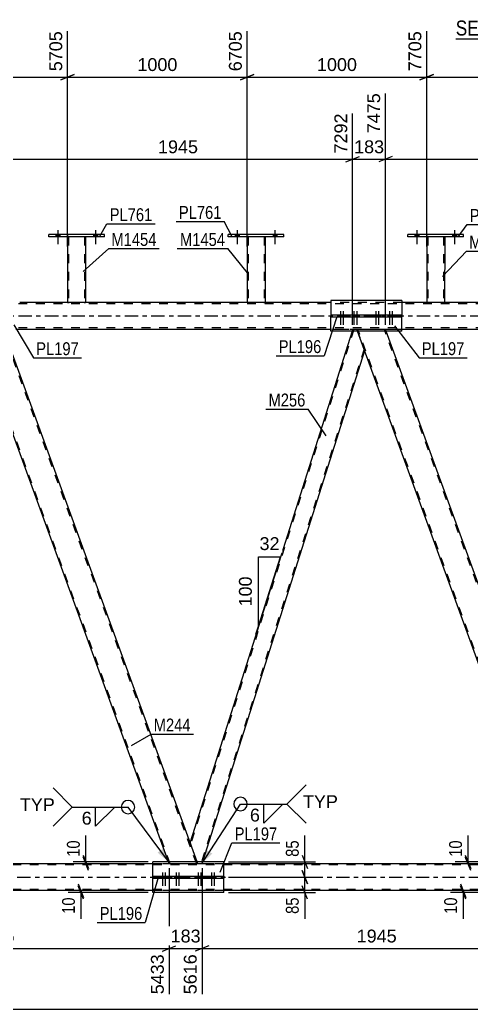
# Model space of a CAD drawing. Header units: millimetres. Extents: x -73 to 768, y -405 to 189.
# Drawn here: x 213.8 to 314.4, y -154.4 to 66 of the extents above; entities that cross this region are included whole.
import ezdxf

# ---------------------------------------------------------------- set-up
doc = ezdxf.new("R2010")
doc.units = ezdxf.units.MM
doc.linetypes.add('DXK_LINE_DOT2', pattern=[3.9198, 1.9599, -1.9599])
doc.linetypes.add('DXK_LINE_DOT3', pattern=[5.9187, 2.979, -0.9799, 0.9799, -0.9799])
doc.styles.add('Arial', font='ARIAL.TTF', dxfattribs={"height": 0.2})
doc.styles.add('Arial Narrow', font='ARIALN.TTF', dxfattribs={"height": 0.2})

# ---------------------------------------------------------------- blocks, each defined once
blk = doc.blocks.new('Unknown-122572935-12 - 2108')
at = {"color": 6, "linetype": 'Continuous'}
blk.add_line((310.93, 61.7), (338.58, 61.7), dxfattribs=at)
at = {"color": 0, "linetype": 'Continuous'}
blk.add_wipeout([(329.04, 62.45), (329.04, 65.95), (310.93, 65.95), (310.93, 62.45)], dxfattribs=at)
at = {"color": 7, "linetype": 'Continuous', "style": 'Arial Narrow'}
blk.add_text('SECTION ', height=3.34, dxfattribs=at).set_placement((310.93, 62.45))
at = {"color": 0, "linetype": 'Continuous'}
blk.add_wipeout([(332.65, 62.45), (332.65, 65.95), (330.09, 65.95), (330.09, 62.45)], dxfattribs=at)
blk.add_wipeout([(334.97, 62.45), (334.97, 65.95), (333.7, 65.95), (333.7, 62.45)], dxfattribs=at)
at = {"color": 7, "linetype": 'Continuous', "style": 'Arial Narrow'}
for s, p in [('A', (330.09, 62.45)), ('-', (333.7, 62.45))]:
    blk.add_text(s, height=3.34, dxfattribs=at).set_placement(p)
at = {"color": 0, "linetype": 'Continuous'}
blk.add_wipeout([(338.58, 62.45), (338.58, 65.95), (336.02, 65.95), (336.02, 62.45)], dxfattribs=at)
at = {"color": 7, "linetype": 'Continuous', "style": 'Arial Narrow'}
blk.add_text('A', height=3.34, dxfattribs=at).set_placement((336.02, 62.45))
blk = doc.blocks.new('Part-122572935-3874 - 3735')
at = {"color": 2, "linetype": 'Continuous'}
for p, q in [((283.07, 0.24), (283.07, -0.24)), ((283.07, 0.24), (298.93, 0.24)), ((289.48, -0.24), (289.48, 0.24)), ((292.52, -0.24), (292.52, 0.24)), ((298.93, 0.24), (298.93, -0.24)), ((283.07, -0.24), (298.93, -0.24))]:
    blk.add_line(p, q, dxfattribs=at)
blk = doc.blocks.new('Bolt-122572935-3864 - 3735')
at = {"linetype": 'Continuous'}
for points in [[(285.6, 0.24), (284.88, 0.24), (284.88, -0.24), (285.6, -0.24)], [(286.2, 0.24), (285.48, 0.24), (285.48, -0.24), (286.2, -0.24)], [(288.61, 0.24), (287.89, 0.24), (287.89, -0.24), (288.61, -0.24)], [(289.22, 0.24), (288.5, 0.24), (288.5, -0.24), (289.22, -0.24)]]:
    blk.add_hatch(color=1, dxfattribs=at).paths.add_polyline_path(points)
at = {"color": 1, "linetype": 'Continuous'}
for p, q in [((284.88, 0.24), (284.88, -0.24)), ((285.24, 1.04), (285.24, -1.96)), ((285.48, 0.24), (285.48, -0.24)), ((285.6, 0.24), (285.6, -0.24)), ((285.84, 1.04), (285.84, -1.96)), ((286.2, 0.24), (286.2, -0.24)), ((287.89, 0.24), (287.89, -0.24)), ((288.25, 1.04), (288.25, -1.96)), ((288.5, 0.24), (288.5, -0.24)), ((288.61, 0.24), (288.61, -0.24)), ((288.86, 1.04), (288.86, -1.96)), ((289.22, 0.24), (289.22, -0.24))]:
    blk.add_line(p, q, dxfattribs=at)
blk = doc.blocks.new('Bolt-122572935-4387 - 3735')
at = {"linetype": 'Continuous'}
for points in [[(301.82, 17.64), (302.7, 17.64), (302.7, 18.12), (301.82, 18.12)], [(310.22, 17.64), (311.1, 17.64), (311.1, 18.12), (310.22, 18.12)]]:
    blk.add_hatch(color=1, dxfattribs=at).paths.add_polyline_path(points)
at = {"color": 1, "linetype": 'Continuous'}
for p, q in [((301.82, 18.12), (301.82, 17.64)), ((302.26, 19.12), (302.26, 16)), ((302.7, 18.12), (302.7, 17.64)), ((310.22, 18.12), (310.22, 17.64)), ((310.66, 19.12), (310.66, 16)), ((311.1, 18.12), (311.1, 17.64))]:
    blk.add_line(p, q, dxfattribs=at)
blk = doc.blocks.new('Part-122572935-3869 - 3735')
at = {"color": 2, "linetype": 'Continuous'}
for p, q in [((283.07, 3.4), (283.07, 0.24)), ((298.93, 3.4), (283.07, 3.4)), ((298.93, 3.4), (298.93, 0.24)), ((283.07, -3.4), (283.07, -0.24)), ((298.93, -3.4), (298.93, -0.24)), ((298.93, -3.4), (283.07, -3.4))]:
    blk.add_line(p, q, dxfattribs=at)
at = {"color": 7, "linetype": 'DXK_LINE_DOT2'}
for p, q in [((283.07, 0.24), (283.07, -0.24)), ((298.93, 0.24), (298.93, -0.24))]:
    blk.add_line(p, q, dxfattribs=at)
blk = doc.blocks.new('Bolt-122572935-4419 - 3735')
at = {"linetype": 'Continuous'}
for points in [[(253.87, -124.76), (253.15, -124.76), (253.15, -125.24), (253.87, -125.24)], [(254.47, -124.76), (253.75, -124.76), (253.75, -125.24), (254.47, -125.24)], [(256.88, -124.76), (256.16, -124.76), (256.16, -125.24), (256.88, -125.24)], [(257.48, -124.76), (256.76, -124.76), (256.76, -125.24), (257.48, -125.24)]]:
    blk.add_hatch(color=1, dxfattribs=at).paths.add_polyline_path(points)
at = {"color": 1, "linetype": 'Continuous'}
for p, q in [((253.15, -124.76), (253.15, -125.24)), ((253.51, -123.96), (253.51, -126.96)), ((253.75, -124.76), (253.75, -125.24)), ((253.87, -124.76), (253.87, -125.24)), ((254.11, -123.96), (254.11, -126.96)), ((254.47, -124.76), (254.47, -125.24)), ((256.16, -124.76), (256.16, -125.24)), ((256.52, -123.96), (256.52, -126.96)), ((256.76, -124.76), (256.76, -125.24)), ((256.88, -124.76), (256.88, -125.24)), ((257.12, -123.96), (257.12, -126.96)), ((257.48, -124.76), (257.48, -125.24))]:
    blk.add_line(p, q, dxfattribs=at)
blk = doc.blocks.new('Part-122572935-3862 - 3735')
at = {"color": 2, "linetype": 'Continuous'}
for p, q in [((287.82, -3.4), (251.73, -117.23)), ((290.63, -7.77), (254.54, -121.6))]:
    blk.add_line(p, q, dxfattribs=at)
at = {"color": 7, "linetype": 'DXK_LINE_DOT2'}
for p, q in [((288.2, -3), (251.86, -117.6)), ((287.95, -3), (287.82, -3.4)), ((288.9, -3), (287.95, -3)), ((288.9, -3), (290.63, -7.77)), ((290.5, -7.4), (254.16, -122)), ((253.46, -122), (251.73, -117.23)), ((254.41, -122), (253.46, -122)), ((254.41, -122), (254.54, -121.6))]:
    blk.add_line(p, q, dxfattribs=at)
blk = doc.blocks.new('Part-122572935-4222 - 3735')
at = {"color": 7, "linetype": 'DXK_LINE_DOT2'}
for p, q in [((224.45, 17.65), (224.45, 17.65)), ((224.45, 17.65), (224.45, 17.64)), ((224.45, 17.64), (224.45, 17.65)), ((224.49, 17.65), (224.45, 17.65)), ((224.45, 17.65), (224.49, 17.65)), ((224.59, 17.65), (224.49, 17.65)), ((224.49, 17.65), (224.59, 17.65)), ((224.75, 17.65), (224.59, 17.65)), ((224.59, 17.65), (224.75, 17.65)), ((224.69, 17.65), (224.69, 17.65)), ((224.69, 17.65), (224.69, 3)), ((224.71, 17.65), (224.69, 17.65)), ((224.69, 17.65), (224.71, 17.65)), ((224.76, 17.65), (224.71, 17.65)), ((224.71, 17.65), (224.76, 17.65)), ((228.16, 17.64), (224.75, 17.65)), ((228.16, 17.64), (224.75, 17.65)), ((228.06, 17.64), (224.76, 17.65)), ((224.76, 17.65), (224.84, 17.65)), ((228.14, 17.64), (224.84, 17.65)), ((228.14, 17.64), (228.06, 17.64)), ((228.19, 17.64), (228.14, 17.64)), ((228.14, 17.64), (228.19, 17.64)), ((228.16, 17.64), (228.31, 17.64)), ((228.31, 17.64), (228.16, 17.64)), ((228.21, 17.64), (228.19, 17.64)), ((228.19, 17.64), (228.21, 17.64)), ((228.21, 17.64), (228.21, 17.64)), ((228.21, 17.64), (228.21, 3)), ((228.31, 17.64), (228.42, 17.64)), ((228.42, 17.64), (228.31, 17.64)), ((228.42, 17.64), (228.45, 17.64)), ((228.45, 17.64), (228.42, 17.64)), ((228.45, 17.64), (228.45, 17.64)), ((228.45, 17.64), (228.45, 17.64)), ((228.45, 17.64), (228.45, 17.64)), ((224.45, 3), (224.49, 3)), ((224.49, 3), (224.59, 3)), ((224.59, 3), (224.74, 3)), ((224.69, 3), (224.71, 3)), ((224.69, 3), (224.71, 3)), ((228.06, 3), (224.71, 3)), ((224.71, 3), (224.74, 3)), ((228.15, 3), (224.74, 3)), ((224.74, 3), (224.76, 3)), ((224.76, 3), (224.84, 3)), ((228.14, 3), (224.84, 3)), ((228.14, 3), (228.06, 3)), ((228.19, 3), (228.14, 3)), ((228.14, 3), (228.19, 3)), ((228.15, 3), (228.31, 3)), ((228.21, 3), (228.19, 3)), ((228.19, 3), (228.21, 3)), ((228.31, 3), (228.41, 3)), ((228.41, 3), (228.45, 3))]:
    blk.add_line(p, q, dxfattribs=at)
at = {"color": 2, "linetype": 'Continuous'}
for p, q in [((224.45, 17.64), (224.45, 3)), ((228.45, 17.64), (228.45, 3)), ((224.49, 3), (224.45, 3)), ((224.59, 3), (224.49, 3)), ((224.74, 3), (224.59, 3)), ((228.15, 3), (224.74, 3)), ((228.31, 3), (228.15, 3)), ((228.41, 3), (228.31, 3)), ((228.45, 3), (228.41, 3))]:
    blk.add_line(p, q, dxfattribs=at)
blk = doc.blocks.new('Bolt-122572935-3863 - 3735')
at = {"linetype": 'Continuous'}
for points in [[(293.51, 0.24), (292.79, 0.24), (292.79, -0.24), (293.51, -0.24)], [(294.11, 0.24), (293.39, 0.24), (293.39, -0.24), (294.11, -0.24)], [(296.52, 0.24), (295.8, 0.24), (295.8, -0.24), (296.52, -0.24)], [(297.12, 0.24), (296.4, 0.24), (296.4, -0.24), (297.12, -0.24)]]:
    blk.add_hatch(color=1, dxfattribs=at).paths.add_polyline_path(points)
at = {"color": 1, "linetype": 'Continuous'}
for p, q in [((292.79, 0.24), (292.79, -0.24)), ((293.15, 1.04), (293.15, -1.96)), ((293.39, 0.24), (293.39, -0.24)), ((293.51, 0.24), (293.51, -0.24)), ((293.75, 1.04), (293.75, -1.96)), ((294.11, 0.24), (294.11, -0.24)), ((295.8, 0.24), (295.8, -0.24)), ((296.16, 1.04), (296.16, -1.96)), ((296.4, 0.24), (296.4, -0.24)), ((296.52, 0.24), (296.52, -0.24)), ((296.76, 1.04), (296.76, -1.96)), ((297.12, 0.24), (297.12, -0.24))]:
    blk.add_line(p, q, dxfattribs=at)
blk = doc.blocks.new('Bolt-122572935-3981 - 3735')
at = {"linetype": 'Continuous'}
for points in [[(245.96, -124.76), (245.24, -124.76), (245.24, -125.24), (245.96, -125.24)], [(246.56, -124.76), (245.84, -124.76), (245.84, -125.24), (246.56, -125.24)], [(248.98, -124.76), (248.26, -124.76), (248.26, -125.24), (248.98, -125.24)], [(249.58, -124.76), (248.86, -124.76), (248.86, -125.24), (249.58, -125.24)]]:
    blk.add_hatch(color=1, dxfattribs=at).paths.add_polyline_path(points)
at = {"color": 1, "linetype": 'Continuous'}
for p, q in [((245.24, -124.76), (245.24, -125.24)), ((245.6, -123.96), (245.6, -126.96)), ((245.84, -124.76), (245.84, -125.24)), ((245.96, -124.76), (245.96, -125.24)), ((246.2, -123.96), (246.2, -126.96)), ((246.56, -124.76), (246.56, -125.24)), ((248.26, -124.76), (248.26, -125.24)), ((248.62, -123.96), (248.62, -126.96)), ((248.86, -124.76), (248.86, -125.24)), ((248.98, -124.76), (248.98, -125.24)), ((249.22, -123.96), (249.22, -126.96)), ((249.58, -124.76), (249.58, -125.24))]:
    blk.add_line(p, q, dxfattribs=at)
blk = doc.blocks.new('Bolt-122572935-4048 - 3735')
at = {"linetype": 'Continuous'}
for points in [[(221.81, 17.64), (222.69, 17.64), (222.69, 18.12), (221.81, 18.12)], [(230.21, 17.64), (231.09, 17.64), (231.09, 18.12), (230.21, 18.12)]]:
    blk.add_hatch(color=1, dxfattribs=at).paths.add_polyline_path(points)
at = {"color": 1, "linetype": 'Continuous'}
for p, q in [((221.81, 18.12), (221.81, 17.64)), ((222.25, 19.12), (222.25, 16)), ((222.69, 18.12), (222.69, 17.64)), ((230.21, 18.12), (230.21, 17.64)), ((230.65, 19.12), (230.65, 16)), ((231.09, 18.12), (231.09, 17.64))]:
    blk.add_line(p, q, dxfattribs=at)
blk = doc.blocks.new('Part-122572935-4075 - 3735')
at = {"color": 2, "linetype": 'Continuous'}
for p, q in [((300.26, 17.64), (300.26, 18.12)), ((312.66, 18.12), (300.26, 18.12)), ((312.66, 17.64), (300.26, 17.64)), ((312.66, 17.64), (312.66, 18.12))]:
    blk.add_line(p, q, dxfattribs=at)
blk = doc.blocks.new('Part-122572935-4111 - 3735')
at = {"color": 2, "linetype": 'Continuous'}
for p, q in [((304.46, 17.64), (304.45, 3)), ((308.46, 17.64), (308.45, 3)), ((304.49, 3), (304.45, 3)), ((304.59, 3), (304.49, 3)), ((304.75, 3), (304.59, 3)), ((308.16, 3), (304.75, 3)), ((308.31, 3), (308.16, 3)), ((308.42, 3), (308.31, 3)), ((308.45, 3), (308.42, 3))]:
    blk.add_line(p, q, dxfattribs=at)
at = {"color": 7, "linetype": 'DXK_LINE_DOT2'}
for p, q in [((304.46, 17.65), (304.46, 17.65)), ((304.46, 17.65), (304.46, 17.64)), ((304.46, 17.64), (304.46, 17.65)), ((304.49, 17.65), (304.46, 17.65)), ((304.46, 17.65), (304.49, 17.65)), ((304.6, 17.65), (304.49, 17.65)), ((304.49, 17.65), (304.6, 17.65)), ((304.75, 17.65), (304.6, 17.65)), ((304.6, 17.65), (304.75, 17.65)), ((304.7, 17.65), (304.69, 3)), ((304.7, 17.65), (304.7, 17.65)), ((304.72, 17.65), (304.7, 17.65)), ((304.7, 17.65), (304.72, 17.65)), ((304.77, 17.65), (304.72, 17.65)), ((304.72, 17.65), (304.77, 17.65)), ((308.16, 17.64), (304.75, 17.65)), ((308.16, 17.64), (304.75, 17.65)), ((308.07, 17.64), (304.77, 17.65)), ((304.77, 17.65), (304.85, 17.65)), ((308.15, 17.64), (304.85, 17.65)), ((308.15, 17.64), (308.07, 17.64)), ((308.2, 17.64), (308.15, 17.64)), ((308.15, 17.64), (308.2, 17.64)), ((308.16, 17.64), (308.32, 17.64)), ((308.32, 17.64), (308.16, 17.64)), ((308.22, 17.64), (308.2, 17.64)), ((308.2, 17.64), (308.22, 17.64)), ((308.22, 17.64), (308.21, 3)), ((308.22, 17.64), (308.22, 17.64)), ((308.32, 17.64), (308.42, 17.64)), ((308.42, 17.64), (308.32, 17.64)), ((308.42, 17.64), (308.46, 17.64)), ((308.46, 17.64), (308.42, 17.64)), ((308.46, 17.64), (308.46, 17.64)), ((308.46, 17.64), (308.46, 17.64)), ((308.46, 17.64), (308.46, 17.64)), ((304.45, 3), (304.49, 3)), ((304.49, 3), (304.59, 3)), ((304.59, 3), (304.75, 3)), ((304.69, 3), (304.71, 3)), ((304.69, 3), (304.71, 3)), ((308.07, 3), (304.71, 3)), ((304.71, 3), (304.75, 3)), ((308.16, 3), (304.75, 3)), ((304.75, 3), (304.76, 3)), ((304.76, 3), (304.84, 3)), ((308.14, 3), (304.84, 3)), ((308.14, 3), (308.07, 3)), ((308.2, 3), (308.14, 3)), ((308.14, 3), (308.2, 3)), ((308.16, 3), (308.31, 3)), ((308.21, 3), (308.2, 3)), ((308.2, 3), (308.21, 3)), ((308.31, 3), (308.42, 3)), ((308.42, 3), (308.45, 3))]:
    blk.add_line(p, q, dxfattribs=at)
blk = doc.blocks.new('Part-122572935-4116 - 3735')
at = {"color": 2, "linetype": 'Continuous'}
for p, q in [((260.26, 17.64), (260.26, 18.12)), ((272.66, 18.12), (260.26, 18.12)), ((272.66, 17.64), (260.26, 17.64)), ((272.66, 17.64), (272.66, 18.12))]:
    blk.add_line(p, q, dxfattribs=at)
blk = doc.blocks.new('Part-122572935-4121 - 3735')
at = {"color": 2, "linetype": 'Continuous'}
for p, q in [((264.46, 17.64), (264.45, 3)), ((268.46, 17.64), (268.45, 3)), ((264.49, 3), (264.45, 3)), ((264.59, 3), (264.49, 3)), ((264.75, 3), (264.59, 3)), ((268.16, 3), (264.75, 3)), ((268.31, 3), (268.16, 3)), ((268.42, 3), (268.31, 3)), ((268.45, 3), (268.42, 3))]:
    blk.add_line(p, q, dxfattribs=at)
at = {"color": 7, "linetype": 'DXK_LINE_DOT2'}
for p, q in [((264.46, 17.65), (264.46, 17.65)), ((264.46, 17.65), (264.46, 17.64)), ((264.46, 17.64), (264.46, 17.65)), ((264.5, 17.65), (264.46, 17.65)), ((264.46, 17.65), (264.5, 17.65)), ((264.6, 17.65), (264.5, 17.65)), ((264.5, 17.65), (264.6, 17.65)), ((264.75, 17.65), (264.6, 17.65)), ((264.6, 17.65), (264.75, 17.65)), ((264.7, 17.65), (264.69, 3)), ((264.7, 17.65), (264.7, 17.65)), ((264.72, 17.65), (264.7, 17.65)), ((264.7, 17.65), (264.72, 17.65)), ((264.77, 17.65), (264.72, 17.65)), ((264.72, 17.65), (264.77, 17.65)), ((268.16, 17.64), (264.75, 17.65)), ((268.16, 17.64), (264.75, 17.65)), ((268.07, 17.64), (264.77, 17.65)), ((264.77, 17.65), (264.85, 17.65)), ((268.15, 17.64), (264.85, 17.65)), ((268.15, 17.64), (268.07, 17.64)), ((268.2, 17.64), (268.15, 17.64)), ((268.15, 17.64), (268.2, 17.64)), ((268.16, 17.64), (268.32, 17.64)), ((268.32, 17.64), (268.16, 17.64)), ((268.22, 17.64), (268.2, 17.64)), ((268.2, 17.64), (268.22, 17.64)), ((268.22, 17.64), (268.21, 3)), ((268.22, 17.64), (268.22, 17.64)), ((268.32, 17.64), (268.42, 17.64)), ((268.42, 17.64), (268.32, 17.64)), ((268.42, 17.64), (268.46, 17.64)), ((268.46, 17.64), (268.42, 17.64)), ((268.46, 17.64), (268.46, 17.64)), ((268.46, 17.64), (268.46, 17.64)), ((268.46, 17.64), (268.46, 17.64)), ((264.45, 3), (264.49, 3)), ((264.49, 3), (264.59, 3)), ((264.59, 3), (264.75, 3)), ((264.69, 3), (264.71, 3)), ((264.69, 3), (264.71, 3)), ((268.07, 3), (264.71, 3)), ((264.71, 3), (264.75, 3)), ((268.16, 3), (264.75, 3)), ((264.75, 3), (264.76, 3)), ((264.76, 3), (264.84, 3)), ((268.14, 3), (264.84, 3)), ((268.14, 3), (268.07, 3)), ((268.2, 3), (268.14, 3)), ((268.14, 3), (268.2, 3)), ((268.16, 3), (268.31, 3)), ((268.21, 3), (268.2, 3)), ((268.2, 3), (268.21, 3)), ((268.31, 3), (268.42, 3)), ((268.42, 3), (268.45, 3))]:
    blk.add_line(p, q, dxfattribs=at)
blk = doc.blocks.new('Part-122572935-4126 - 3735')
at = {"color": 2, "linetype": 'Continuous'}
for p, q in [((220.25, 17.64), (220.25, 18.12)), ((232.65, 18.12), (220.25, 18.12)), ((232.65, 17.64), (220.25, 17.64)), ((232.65, 17.64), (232.65, 18.12))]:
    blk.add_line(p, q, dxfattribs=at)
blk = doc.blocks.new('Part-122572935-4133 - 3735')
at = {"color": 2, "linetype": 'Continuous'}
for p, q in [((243.43, -124.76), (259.29, -124.76)), ((243.43, -124.76), (243.43, -125.24)), ((243.43, -125.24), (259.29, -125.24)), ((249.84, -125.24), (249.84, -124.76)), ((252.88, -124.76), (252.88, -125.24)), ((259.29, -124.76), (259.29, -125.24))]:
    blk.add_line(p, q, dxfattribs=at)
blk = doc.blocks.new('Bolt-122572935-4178 - 3735')
at = {"linetype": 'Continuous'}
for points in [[(301.82, 17.64), (302.7, 17.64), (302.7, 18.12), (301.82, 18.12)], [(310.22, 17.64), (311.1, 17.64), (311.1, 18.12), (310.22, 18.12)]]:
    blk.add_hatch(color=1, dxfattribs=at).paths.add_polyline_path(points)
at = {"color": 1, "linetype": 'Continuous'}
for p, q in [((301.82, 18.12), (301.82, 17.64)), ((302.26, 19.12), (302.26, 16)), ((302.7, 18.12), (302.7, 17.64)), ((310.22, 18.12), (310.22, 17.64)), ((310.66, 19.12), (310.66, 16)), ((311.1, 18.12), (311.1, 17.64))]:
    blk.add_line(p, q, dxfattribs=at)
blk = doc.blocks.new('Part-122572935-4212 - 3735')
at = {"color": 7, "linetype": 'DXK_LINE_DOT2'}
for p, q in [((692.3, -122.24), (29.76, -122.24)), ((692.3, -122), (73.17, -122)), ((259.29, -122), (243.43, -122)), ((692.3, -127.76), (29.76, -127.76)), ((692.3, -128), (73.17, -128)), ((259.29, -128), (243.43, -128))]:
    blk.add_line(p, q, dxfattribs=at)
at = {"color": 2, "linetype": 'Continuous'}
for p, q in [((243.43, -122), (177.53, -122)), ((328.57, -122), (259.29, -122)), ((243.43, -128), (177.53, -128)), ((328.57, -128), (259.29, -128))]:
    blk.add_line(p, q, dxfattribs=at)
at = {"color": 7, "linetype": 'DXK_LINE_DOT3'}
blk.add_line((29.76, -125), (692.3, -125), dxfattribs=at)
blk = doc.blocks.new('Part-122572935-4217 - 3735')
at = {"color": 7, "linetype": 'DXK_LINE_DOT2'}
for p, q in [((650.55, 2.68), (12.26, 2.68)), ((298.93, 3), (283.07, 3)), ((650.55, -2.68), (12.26, -2.68)), ((649.95, -3), (27.67, -3)), ((298.93, -3), (283.07, -3))]:
    blk.add_line(p, q, dxfattribs=at)
at = {"color": 2, "linetype": 'Continuous'}
for p, q in [((283.07, 3), (213.79, 3)), ((368.21, 3), (298.93, 3)), ((283.07, -3), (213.79, -3)), ((368.21, -3), (298.93, -3))]:
    blk.add_line(p, q, dxfattribs=at)
at = {"color": 7, "linetype": 'DXK_LINE_DOT3'}
blk.add_line((12.26, 0), (660.55, 0), dxfattribs=at)
blk = doc.blocks.new('Bolt-122572935-4386 - 3735')
at = {"linetype": 'Continuous'}
for points in [[(261.82, 17.64), (262.7, 17.64), (262.7, 18.12), (261.82, 18.12)], [(270.22, 17.64), (271.1, 17.64), (271.1, 18.12), (270.22, 18.12)]]:
    blk.add_hatch(color=1, dxfattribs=at).paths.add_polyline_path(points)
at = {"color": 1, "linetype": 'Continuous'}
for p, q in [((261.82, 18.12), (261.82, 17.64)), ((262.26, 19.12), (262.26, 16)), ((262.7, 18.12), (262.7, 17.64)), ((270.22, 18.12), (270.22, 17.64)), ((270.66, 19.12), (270.66, 16)), ((271.1, 18.12), (271.1, 17.64))]:
    blk.add_line(p, q, dxfattribs=at)
blk = doc.blocks.new('Bolt-122572935-4384 - 3735')
at = {"linetype": 'Continuous'}
for points in [[(221.81, 17.64), (222.69, 17.64), (222.69, 18.12), (221.81, 18.12)], [(230.21, 17.64), (231.09, 17.64), (231.09, 18.12), (230.21, 18.12)]]:
    blk.add_hatch(color=1, dxfattribs=at).paths.add_polyline_path(points)
at = {"color": 1, "linetype": 'Continuous'}
for p, q in [((221.81, 18.12), (221.81, 17.64)), ((222.25, 19.12), (222.25, 16)), ((222.69, 18.12), (222.69, 17.64)), ((230.21, 18.12), (230.21, 17.64)), ((230.65, 19.12), (230.65, 16)), ((231.09, 18.12), (231.09, 17.64))]:
    blk.add_line(p, q, dxfattribs=at)
blk = doc.blocks.new('Part-122572935-4339 - 3735')
at = {"color": 2, "linetype": 'Continuous'}
for p, q in [((259.29, -121.6), (243.43, -121.6)), ((243.43, -124.76), (243.43, -121.6)), ((259.29, -124.76), (259.29, -121.6)), ((243.43, -128.4), (243.43, -125.24)), ((259.29, -128.4), (259.29, -125.24)), ((259.29, -128.4), (243.43, -128.4))]:
    blk.add_line(p, q, dxfattribs=at)
at = {"color": 7, "linetype": 'DXK_LINE_DOT2'}
for p, q in [((243.43, -125.24), (243.43, -124.76)), ((259.29, -125.24), (259.29, -124.76))]:
    blk.add_line(p, q, dxfattribs=at)
blk = doc.blocks.new('Part-122572935-4362 - 3735')
at = {"color": 7, "linetype": 'DXK_LINE_DOT2'}
for p, q in [((210.15, -3), (203.77, -3)), ((203.91, -3.4), (203.77, -3)), ((247.33, -122), (204.02, -3)), ((253.21, -122), (209.89, -3)), ((210.3, -3.4), (210.15, -3)), ((247.08, -122), (246.93, -121.6)), ((253.46, -122), (247.08, -122)), ((253.46, -122), (253.32, -121.6))]:
    blk.add_line(p, q, dxfattribs=at)
at = {"color": 2, "linetype": 'Continuous'}
for p, q in [((246.93, -121.6), (203.91, -3.4)), ((253.32, -121.6), (210.3, -3.4))]:
    blk.add_line(p, q, dxfattribs=at)
blk = doc.blocks.new('Part-122572935-4367 - 3735')
at = {"color": 7, "linetype": 'DXK_LINE_DOT2'}
for p, q in [((295.28, -3), (288.9, -3)), ((289.05, -3.4), (288.9, -3)), ((332.47, -122), (289.15, -3)), ((338.34, -122), (295.03, -3)), ((295.43, -3.4), (295.28, -3)), ((332.21, -122), (332.06, -121.6)), ((338.6, -122), (332.21, -122)), ((338.6, -122), (338.45, -121.6))]:
    blk.add_line(p, q, dxfattribs=at)
at = {"color": 2, "linetype": 'Continuous'}
for p, q in [((332.06, -121.6), (289.05, -3.4)), ((338.45, -121.6), (295.43, -3.4))]:
    blk.add_line(p, q, dxfattribs=at)
blk = doc.blocks.new('Bolt-122572935-4385 - 3735')
at = {"linetype": 'Continuous'}
for points in [[(261.82, 17.64), (262.7, 17.64), (262.7, 18.12), (261.82, 18.12)], [(270.22, 17.64), (271.1, 17.64), (271.1, 18.12), (270.22, 18.12)]]:
    blk.add_hatch(color=1, dxfattribs=at).paths.add_polyline_path(points)
at = {"color": 1, "linetype": 'Continuous'}
for p, q in [((261.82, 18.12), (261.82, 17.64)), ((262.26, 19.12), (262.26, 16)), ((262.7, 18.12), (262.7, 17.64)), ((270.22, 18.12), (270.22, 17.64)), ((270.66, 19.12), (270.66, 16)), ((271.1, 18.12), (271.1, 17.64))]:
    blk.add_line(p, q, dxfattribs=at)
blk = doc.blocks.new('StraightDimension-122572935-5083 - 3735')
at = {"color": 7, "linetype": 'Continuous'}
blk.add_line((-0.64, -154.41), (705.2, -154.41), dxfattribs=at)
blk = doc.blocks.new('StraightDimension-122572935-20891 - 3735')
at = {"color": 7, "linetype": 'Continuous'}
for p, q in [((276.69, -120.1), (277.89, -123.1)), ((260.29, -121.6), (279.69, -121.6)), ((277.29, -125), (277.29, -121.6)), ((260.29, -125), (279.69, -125)), ((277.89, -126.5), (276.69, -123.5))]:
    blk.add_line(p, q, dxfattribs=at)
at = {"color": 0}
blk.add_wipeout([(276.54, -116.21), (272.34, -116.21), (272.34, -121.07), (276.54, -121.07)], dxfattribs=at)
at = {"color": 7, "linetype": 'Continuous'}
blk.add_line((277.29, -121.6), (277.29, -115.69), dxfattribs=at)
blk.add_line((277.29, -121.6), (277.29, -115.69), dxfattribs=at)
at = {"color": 3, "style": 'Arial Narrow'}
blk.add_text('85', height=2.863, rotation=90.0002, dxfattribs=at).set_placement((275.94, -120.47))
blk = doc.blocks.new('StraightDimension-122572935-10970 - 3735')
at = {"color": 7, "linetype": 'Continuous'}
for p, q in [((224.45, 15.44), (224.45, 63.38)), ((264.46, 15.44), (264.46, 63.38)), ((225.95, 53.79), (222.95, 52.59)), ((224.45, 53.19), (264.46, 53.19)), ((262.96, 52.59), (265.96, 53.79))]:
    blk.add_line(p, q, dxfattribs=at)
at = {"color": 0, "linetype": 'Continuous'}
blk.add_wipeout([(263.86, 63.98), (259.66, 63.98), (259.66, 53.89), (263.86, 53.89)], dxfattribs=at)
at = {"color": 0}
blk.add_wipeout([(249.5, 53.94), (249.5, 58.14), (239.41, 58.14), (239.41, 53.94)], dxfattribs=at)
at = {"color": 3, "linetype": 'Continuous', "style": 'Arial'}
blk.add_text('6705', height=2.865, rotation=90.0002, dxfattribs=at).set_placement((263.26, 54.49))
at = {"color": 3, "style": 'Arial'}
blk.add_text('1000', height=2.865, dxfattribs=at).set_placement((240.01, 54.54))
blk = doc.blocks.new('StraightDimension-122572935-20857 - 3735')
at = {"color": 7, "linetype": 'Continuous'}
for p, q in [((226.83, -126.5), (228.03, -129.5)), ((228.03, -129.9), (226.83, -126.9)), ((242.43, -128), (224.58, -128)), ((242.43, -128.4), (224.58, -128.4)), ((227.43, -128.4), (227.43, -128))]:
    blk.add_line(p, q, dxfattribs=at)
at = {"color": 0}
blk.add_wipeout([(226.68, -128.92), (222.48, -128.92), (222.48, -133.78), (226.68, -133.78)], dxfattribs=at)
at = {"color": 7, "linetype": 'Continuous'}
blk.add_line((227.43, -128.4), (227.43, -134.3), dxfattribs=at)
blk.add_line((227.43, -128.4), (227.43, -134.3), dxfattribs=at)
at = {"color": 3, "style": 'Arial Narrow'}
blk.add_text('10', height=2.863, rotation=90.0002, dxfattribs=at).set_placement((226.08, -133.18))
blk = doc.blocks.new('StraightDimension-122572935-10968 - 3735')
at = {"color": 7, "linetype": 'Continuous'}
for p, q in [((304.46, 15.44), (304.46, 63.38)), ((344.45, 15.44), (344.45, 63.38)), ((305.96, 53.79), (302.96, 52.59)), ((304.46, 53.19), (344.45, 53.19)), ((342.95, 52.59), (345.95, 53.79))]:
    blk.add_line(p, q, dxfattribs=at)
at = {"color": 0, "linetype": 'Continuous'}
blk.add_wipeout([(343.85, 63.98), (339.65, 63.98), (339.65, 53.89), (343.85, 53.89)], dxfattribs=at)
at = {"color": 0}
blk.add_wipeout([(329.5, 53.94), (329.5, 58.14), (319.41, 58.14), (319.41, 53.94)], dxfattribs=at)
at = {"color": 3, "linetype": 'Continuous', "style": 'Arial'}
blk.add_text('8705', height=2.865, rotation=90.0002, dxfattribs=at).set_placement((343.25, 54.49))
at = {"color": 3, "style": 'Arial'}
blk.add_text('1000', height=2.865, dxfattribs=at).set_placement((320.01, 54.54))
blk = doc.blocks.new('StraightDimension-122572935-4827 - 3735')
at = {"color": 7, "linetype": 'Continuous'}
for p, q in [((169.28, -123), (169.28, -151.09)), ((247.08, -123), (247.08, -151.09)), ((170.78, -140.3), (167.78, -141.5)), ((169.28, -140.9), (247.08, -140.9)), ((245.58, -141.5), (248.58, -140.3))]:
    blk.add_line(p, q, dxfattribs=at)
at = {"color": 0}
blk.add_wipeout([(213.22, -140.15), (213.22, -135.95), (203.13, -135.95), (203.13, -140.15)], dxfattribs=at)
at = {"color": 0, "linetype": 'Continuous'}
blk.add_wipeout([(246.48, -141.6), (242.28, -141.6), (242.28, -151.69), (246.48, -151.69)], dxfattribs=at)
at = {"color": 3, "style": 'Arial'}
blk.add_text('1945', height=2.865, dxfattribs=at).set_placement((203.73, -139.55))
at = {"color": 3, "linetype": 'Continuous', "style": 'Arial'}
blk.add_text('5433', height=2.865, rotation=90.0002, dxfattribs=at).set_placement((245.88, -151.09))
blk = doc.blocks.new('StraightDimension-122572935-20874 - 3735')
at = {"color": 7, "linetype": 'Continuous'}
for p, q in [((227.92, -120.1), (229.12, -123.1)), ((229.12, -123.5), (227.92, -120.5)), ((242.43, -121.6), (225.67, -121.6)), ((242.43, -122), (225.67, -122)), ((228.52, -122), (228.52, -121.6))]:
    blk.add_line(p, q, dxfattribs=at)
at = {"color": 0}
blk.add_wipeout([(227.77, -116.21), (223.57, -116.21), (223.57, -121.07), (227.77, -121.07)], dxfattribs=at)
at = {"color": 7, "linetype": 'Continuous'}
blk.add_line((228.52, -121.6), (228.52, -115.69), dxfattribs=at)
blk.add_line((228.52, -121.6), (228.52, -115.69), dxfattribs=at)
at = {"color": 3, "style": 'Arial Narrow'}
blk.add_text('10', height=2.863, rotation=90.0002, dxfattribs=at).set_placement((227.17, -120.47))
blk = doc.blocks.new('AngleDimension-122572935-5339 - 3735')
at = {"color": 7, "linetype": 'Continuous'}
for p, q in [((266.99, -53.65), (271.89, -53.65)), ((266.99, -69.1), (271.89, -53.65)), ((266.99, -69.1), (266.99, -53.65)), ((266.42, -70.9), (266.99, -69.1))]:
    blk.add_line(p, q, dxfattribs=at)
at = {"color": 0}
for points in [[(272.26, -52.75), (272.26, -48.55), (266.62, -48.55), (266.62, -52.75)], [(266.09, -57.44), (261.89, -57.44), (261.89, -65.31), (266.09, -65.31)]]:
    blk.add_wipeout(points, dxfattribs=at)
at = {"color": 3, "style": 'Arial'}
blk.add_text('32', height=2.865, dxfattribs=at).set_placement((267.22, -52.15))
blk.add_text('100', height=2.865, rotation=90.0002, dxfattribs=at).set_placement((265.49, -64.71))
blk = doc.blocks.new('StraightDimension-122572935-10969 - 3735')
at = {"color": 7, "linetype": 'Continuous'}
for p, q in [((264.46, 15.44), (264.46, 63.38)), ((304.46, 15.44), (304.46, 63.38)), ((265.96, 53.79), (262.96, 52.59)), ((264.46, 53.19), (304.46, 53.19)), ((302.96, 52.59), (305.96, 53.79))]:
    blk.add_line(p, q, dxfattribs=at)
at = {"color": 0, "linetype": 'Continuous'}
blk.add_wipeout([(303.86, 63.98), (299.66, 63.98), (299.66, 53.89), (303.86, 53.89)], dxfattribs=at)
at = {"color": 0}
blk.add_wipeout([(289.5, 53.94), (289.5, 58.14), (279.41, 58.14), (279.41, 53.94)], dxfattribs=at)
at = {"color": 3, "linetype": 'Continuous', "style": 'Arial'}
blk.add_text('7705', height=2.865, rotation=90.0002, dxfattribs=at).set_placement((303.26, 54.49))
at = {"color": 3, "style": 'Arial'}
blk.add_text('1000', height=2.865, dxfattribs=at).set_placement((280.01, 54.54))
blk = doc.blocks.new('StraightDimension-122572935-5483 - 3735')
at = {"color": 7, "linetype": 'Continuous'}
for p, q in [((295.28, -2), (295.28, 49.57)), ((287.95, -2), (287.95, 45.07)), ((286.45, 34.28), (289.45, 35.48)), ((296.78, 35.48), (293.78, 34.28)), ((287.95, 34.88), (295.28, 34.88))]:
    blk.add_line(p, q, dxfattribs=at)
at = {"color": 0}
blk.add_wipeout([(295.55, 35.63), (295.55, 39.83), (287.68, 39.83), (287.68, 35.63)], dxfattribs=at)
at = {"color": 0, "linetype": 'Continuous'}
blk.add_wipeout([(294.68, 50.17), (290.48, 50.17), (290.48, 40.08), (294.68, 40.08)], dxfattribs=at)
at = {"color": 3, "linetype": 'Continuous', "style": 'Arial'}
blk.add_text('7475', height=2.865, rotation=90.0002, dxfattribs=at).set_placement((294.08, 40.68))
at = {"color": 3, "style": 'Arial'}
blk.add_text('183', height=2.865, dxfattribs=at).set_placement((288.28, 36.23))
blk = doc.blocks.new('StraightDimension-122572935-4808 - 3735')
at = {"color": 7, "linetype": 'Continuous'}
for p, q in [((247.08, -123), (247.08, -151.09)), ((254.41, -123), (254.41, -151.09)), ((245.58, -141.5), (248.58, -140.3)), ((247.08, -140.9), (254.41, -140.9)), ((255.91, -140.3), (252.91, -141.5))]:
    blk.add_line(p, q, dxfattribs=at)
at = {"color": 0}
blk.add_wipeout([(254.68, -140.15), (254.68, -135.95), (246.81, -135.95), (246.81, -140.15)], dxfattribs=at)
at = {"color": 0, "linetype": 'Continuous'}
blk.add_wipeout([(253.81, -141.6), (249.61, -141.6), (249.61, -151.69), (253.81, -151.69)], dxfattribs=at)
at = {"color": 3, "style": 'Arial'}
blk.add_text('183', height=2.865, dxfattribs=at).set_placement((247.41, -139.55))
at = {"color": 3, "linetype": 'Continuous', "style": 'Arial'}
blk.add_text('5616', height=2.865, rotation=90.0002, dxfattribs=at).set_placement((253.21, -151.09))
blk = doc.blocks.new('StraightDimension-122572935-5502 - 3735')
at = {"color": 7, "linetype": 'Continuous'}
for p, q in [((210.15, -2), (210.15, 49.57)), ((287.95, -2), (287.95, 45.07)), ((211.65, 35.48), (208.65, 34.28)), ((286.45, 34.28), (289.45, 35.48)), ((210.15, 34.88), (287.95, 34.88))]:
    blk.add_line(p, q, dxfattribs=at)
at = {"color": 0, "linetype": 'Continuous'}
blk.add_wipeout([(287.35, 45.67), (283.15, 45.67), (283.15, 35.58), (287.35, 35.58)], dxfattribs=at)
at = {"color": 0}
blk.add_wipeout([(254.1, 35.63), (254.1, 39.83), (244, 39.83), (244, 35.63)], dxfattribs=at)
at = {"color": 3, "linetype": 'Continuous', "style": 'Arial'}
blk.add_text('7292', height=2.865, rotation=90.0002, dxfattribs=at).set_placement((286.75, 36.18))
at = {"color": 3, "style": 'Arial'}
blk.add_text('1945', height=2.865, dxfattribs=at).set_placement((244.6, 36.23))
blk = doc.blocks.new('StraightDimension-122572935-5464 - 3735')
at = {"color": 7, "linetype": 'Continuous'}
for p, q in [((295.28, -2), (295.28, 49.57)), ((373.08, -2), (373.08, 45.07)), ((296.78, 35.48), (293.78, 34.28)), ((371.58, 34.28), (374.58, 35.48)), ((295.28, 34.88), (373.08, 34.88))]:
    blk.add_line(p, q, dxfattribs=at)
at = {"color": 0, "linetype": 'Continuous'}
blk.add_wipeout([(372.48, 45.67), (368.28, 45.67), (368.28, 35.58), (372.48, 35.58)], dxfattribs=at)
at = {"color": 0}
blk.add_wipeout([(339.23, 35.63), (339.23, 39.83), (329.14, 39.83), (329.14, 35.63)], dxfattribs=at)
at = {"color": 3, "linetype": 'Continuous', "style": 'Arial'}
blk.add_text('9420', height=2.865, rotation=90.0002, dxfattribs=at).set_placement((371.88, 36.18))
at = {"color": 3, "style": 'Arial'}
blk.add_text('1945', height=2.865, dxfattribs=at).set_placement((329.74, 36.23))
blk = doc.blocks.new('StraightDimension-122572935-4789 - 3735')
at = {"color": 7, "linetype": 'Continuous'}
for p, q in [((254.41, -123), (254.41, -151.09)), ((332.21, -123), (332.21, -151.09)), ((255.91, -140.3), (252.91, -141.5)), ((254.41, -140.9), (332.21, -140.9)), ((330.71, -141.5), (333.71, -140.3))]:
    blk.add_line(p, q, dxfattribs=at)
at = {"color": 0}
blk.add_wipeout([(298.36, -140.15), (298.36, -135.95), (288.26, -135.95), (288.26, -140.15)], dxfattribs=at)
at = {"color": 0, "linetype": 'Continuous'}
blk.add_wipeout([(331.61, -141.6), (327.41, -141.6), (327.41, -151.69), (331.61, -151.69)], dxfattribs=at)
at = {"color": 3, "style": 'Arial'}
blk.add_text('1945', height=2.865, dxfattribs=at).set_placement((288.86, -139.55))
at = {"color": 3, "linetype": 'Continuous', "style": 'Arial'}
blk.add_text('7561', height=2.865, rotation=90.0002, dxfattribs=at).set_placement((331.01, -151.09))
blk = doc.blocks.new('StraightDimension-122572935-10971 - 3735')
at = {"color": 7, "linetype": 'Continuous'}
for p, q in [((184.45, 16.31), (184.45, 63.38)), ((224.45, 15.44), (224.45, 63.38)), ((185.95, 53.79), (182.95, 52.59)), ((184.45, 53.19), (224.45, 53.19)), ((222.95, 52.59), (225.95, 53.79))]:
    blk.add_line(p, q, dxfattribs=at)
at = {"color": 0, "linetype": 'Continuous'}
blk.add_wipeout([(223.85, 63.98), (219.65, 63.98), (219.65, 53.89), (223.85, 53.89)], dxfattribs=at)
at = {"color": 0}
blk.add_wipeout([(209.5, 53.94), (209.5, 58.14), (199.4, 58.14), (199.4, 53.94)], dxfattribs=at)
at = {"color": 3, "linetype": 'Continuous', "style": 'Arial'}
blk.add_text('5705', height=2.865, rotation=90.0002, dxfattribs=at).set_placement((223.25, 54.49))
at = {"color": 3, "style": 'Arial'}
blk.add_text('1000', height=2.865, dxfattribs=at).set_placement((200, 54.54))
blk = doc.blocks.new('StraightDimension-122572935-20892 - 3735')
at = {"color": 7, "linetype": 'Continuous'}
for p, q in [((260.29, -125), (279.69, -125)), ((276.69, -123.5), (277.89, -126.5)), ((277.29, -128.4), (277.29, -125)), ((277.89, -129.9), (276.69, -126.9)), ((260.29, -128.4), (279.69, -128.4))]:
    blk.add_line(p, q, dxfattribs=at)
at = {"color": 0}
blk.add_wipeout([(276.54, -128.92), (272.34, -128.92), (272.34, -133.78), (276.54, -133.78)], dxfattribs=at)
at = {"color": 7, "linetype": 'Continuous'}
blk.add_line((277.29, -128.4), (277.29, -134.3), dxfattribs=at)
blk.add_line((277.29, -128.4), (277.29, -134.3), dxfattribs=at)
at = {"color": 3, "style": 'Arial Narrow'}
blk.add_text('85', height=2.863, rotation=90.0002, dxfattribs=at).set_placement((275.94, -133.18))
blk = doc.blocks.new('StraightDimension-122572935-20932 - 3735')
at = {"color": 7, "linetype": 'Continuous'}
for p, q in [((311.97, -126.5), (313.17, -129.5)), ((313.17, -129.9), (311.97, -126.9)), ((327.57, -128), (309.72, -128)), ((327.57, -128.4), (309.72, -128.4)), ((312.57, -128.4), (312.57, -128))]:
    blk.add_line(p, q, dxfattribs=at)
at = {"color": 0}
blk.add_wipeout([(311.82, -128.92), (307.62, -128.92), (307.62, -133.78), (311.82, -133.78)], dxfattribs=at)
at = {"color": 7, "linetype": 'Continuous'}
blk.add_line((312.57, -128.4), (312.57, -134.3), dxfattribs=at)
blk.add_line((312.57, -128.4), (312.57, -134.3), dxfattribs=at)
at = {"color": 3, "style": 'Arial Narrow'}
blk.add_text('10', height=2.863, rotation=90.0002, dxfattribs=at).set_placement((311.22, -133.18))
blk = doc.blocks.new('StraightDimension-122572935-20934 - 3735')
at = {"color": 7, "linetype": 'Continuous'}
for p, q in [((313.06, -120.1), (314.26, -123.1)), ((314.26, -123.5), (313.06, -120.5)), ((327.57, -121.6), (310.81, -121.6)), ((327.57, -122), (310.81, -122)), ((313.66, -122), (313.66, -121.6))]:
    blk.add_line(p, q, dxfattribs=at)
at = {"color": 0}
blk.add_wipeout([(312.91, -116.21), (308.71, -116.21), (308.71, -121.07), (312.91, -121.07)], dxfattribs=at)
at = {"color": 7, "linetype": 'Continuous'}
blk.add_line((313.66, -121.6), (313.66, -115.69), dxfattribs=at)
blk.add_line((313.66, -121.6), (313.66, -115.69), dxfattribs=at)
at = {"color": 3, "style": 'Arial Narrow'}
blk.add_text('10', height=2.863, rotation=90.0002, dxfattribs=at).set_placement((312.31, -120.47))
blk = doc.blocks.new('Mark-122572935-3816 - 3735')
at = {"color": 0}
blk.add_wipeout([(226.96, -8.74), (226.96, -5.74), (217.46, -5.74), (217.46, -8.74)], dxfattribs=at)
blk.add_wipeout([(226.96, -8.74), (226.96, -5.74), (217.46, -5.74), (217.46, -8.74)], dxfattribs=at)
at = {"color": 30, "linetype": 'Continuous'}
for p, q in [((212.48, -1.96), (216.86, -9.34)), ((216.86, -9.34), (227.56, -9.34))]:
    blk.add_line(p, q, dxfattribs=at)
at = {"color": 3, "style": 'Arial Narrow'}
blk.add_text('PL197', height=2.863, dxfattribs=at).set_placement((217.46, -8.74))
blk = doc.blocks.new('Mark-122572935-4129 - 3735')
at = {"color": 0}
blk.add_wipeout([(241.12, -134.51), (241.12, -131.51), (231.61, -131.51), (231.61, -134.51)], dxfattribs=at)
blk.add_wipeout([(241.12, -134.51), (241.12, -131.51), (231.61, -131.51), (231.61, -134.51)], dxfattribs=at)
at = {"color": 30, "linetype": 'Continuous'}
for p in [(244.61, -125.06), (231.01, -135.11)]:
    blk.add_line(p, (241.72, -135.11), dxfattribs=at)
at = {"color": 3, "style": 'Arial Narrow'}
blk.add_text('PL196', height=2.863, dxfattribs=at).set_placement((231.61, -134.51))
blk = doc.blocks.new('Mark-122572935-3865 - 3735')
at = {"color": 0}
blk.add_wipeout([(312.86, -8.73), (312.86, -5.73), (303.36, -5.73), (303.36, -8.73)], dxfattribs=at)
blk.add_wipeout([(312.86, -8.73), (312.86, -5.73), (303.36, -5.73), (303.36, -8.73)], dxfattribs=at)
at = {"color": 30, "linetype": 'Continuous'}
for p, q in [((297.26, -2.21), (302.76, -9.33)), ((302.76, -9.33), (313.46, -9.33))]:
    blk.add_line(p, q, dxfattribs=at)
at = {"color": 3, "style": 'Arial Narrow'}
blk.add_text('PL197', height=2.863, dxfattribs=at).set_placement((303.36, -8.73))
blk = doc.blocks.new('Mark-122572935-3858 - 3735')
at = {"color": 0}
blk.add_wipeout([(277.44, -20.17), (277.44, -17.17), (269.21, -17.17), (269.21, -20.17)], dxfattribs=at)
blk.add_wipeout([(277.44, -20.17), (277.44, -17.17), (269.21, -17.17), (269.21, -20.17)], dxfattribs=at)
at = {"color": 30, "linetype": 'Continuous'}
for p in [(268.61, -20.77), (282.07, -26.72)]:
    blk.add_line(p, (278.04, -20.77), dxfattribs=at)
at = {"color": 3, "style": 'Arial Narrow'}
blk.add_text('M256', height=2.863, dxfattribs=at).set_placement((269.21, -20.17))
blk = doc.blocks.new('Mark-122572935-4107 - 3735')
at = {"color": 0}
blk.add_wipeout([(323.97, 15.01), (323.97, 18.01), (313.92, 18.01), (313.92, 15.01)], dxfattribs=at)
blk.add_wipeout([(323.97, 15.01), (323.97, 18.01), (313.92, 18.01), (313.92, 15.01)], dxfattribs=at)
at = {"color": 30, "linetype": 'Continuous'}
for p, q in [((308.01, 8.8), (313.32, 14.41)), ((313.32, 14.41), (324.57, 14.41))]:
    blk.add_line(p, q, dxfattribs=at)
at = {"color": 3, "style": 'Arial Narrow'}
blk.add_text('M1454', height=2.863, dxfattribs=at).set_placement((313.92, 15.01))
blk = doc.blocks.new('Mark-122572935-3870 - 3735')
at = {"color": 0}
blk.add_wipeout([(281, -8.27), (281, -5.27), (271.49, -5.27), (271.49, -8.27)], dxfattribs=at)
blk.add_wipeout([(281, -8.27), (281, -5.27), (271.49, -5.27), (271.49, -8.27)], dxfattribs=at)
at = {"color": 30, "linetype": 'Continuous'}
for p in [(284.47, -0.24), (270.89, -8.87)]:
    blk.add_line(p, (281.6, -8.87), dxfattribs=at)
at = {"color": 3, "style": 'Arial Narrow'}
blk.add_text('PL196', height=2.863, dxfattribs=at).set_placement((271.49, -8.27))
blk = doc.blocks.new('Mark-122572935-4071 - 3735')
at = {"color": 0}
blk.add_wipeout([(323.56, 20.94), (323.56, 23.94), (314.06, 23.94), (314.06, 20.94)], dxfattribs=at)
blk.add_wipeout([(323.56, 20.94), (323.56, 23.94), (314.06, 23.94), (314.06, 20.94)], dxfattribs=at)
at = {"color": 30, "linetype": 'Continuous'}
for p, q in [((311.46, 17.64), (313.46, 20.34)), ((313.46, 20.34), (324.16, 20.34))]:
    blk.add_line(p, q, dxfattribs=at)
at = {"color": 3, "style": 'Arial Narrow'}
blk.add_text('PL761', height=2.863, dxfattribs=at).set_placement((314.06, 20.94))
blk = doc.blocks.new('Mark-122572935-4112 - 3735')
at = {"color": 0}
blk.add_wipeout([(258.74, 21.61), (258.74, 24.61), (249.24, 24.61), (249.24, 21.61)], dxfattribs=at)
blk.add_wipeout([(258.74, 21.61), (258.74, 24.61), (249.24, 24.61), (249.24, 21.61)], dxfattribs=at)
at = {"color": 30, "linetype": 'Continuous'}
for p in [(248.64, 21.01), (261.14, 17.64)]:
    blk.add_line(p, (259.34, 21.01), dxfattribs=at)
at = {"color": 3, "style": 'Arial Narrow'}
blk.add_text('PL761', height=2.863, dxfattribs=at).set_placement((249.24, 21.61))
blk = doc.blocks.new('Mark-122572935-4117 - 3735')
at = {"color": 0}
blk.add_wipeout([(259.54, 15.58), (259.54, 18.58), (249.49, 18.58), (249.49, 15.58)], dxfattribs=at)
blk.add_wipeout([(259.54, 15.58), (259.54, 18.58), (249.49, 18.58), (249.49, 15.58)], dxfattribs=at)
at = {"color": 30, "linetype": 'Continuous'}
for p in [(248.89, 14.98), (264.55, 9.57)]:
    blk.add_line(p, (260.14, 14.98), dxfattribs=at)
at = {"color": 3, "style": 'Arial Narrow'}
blk.add_text('M1454', height=2.863, dxfattribs=at).set_placement((249.49, 15.58))
blk = doc.blocks.new('Mark-122572935-4122 - 3735')
at = {"color": 0}
blk.add_wipeout([(243.33, 21.11), (243.33, 24.11), (233.83, 24.11), (233.83, 21.11)], dxfattribs=at)
blk.add_wipeout([(243.33, 21.11), (243.33, 24.11), (233.83, 24.11), (233.83, 21.11)], dxfattribs=at)
at = {"color": 30, "linetype": 'Continuous'}
for p, q in [((231.62, 17.78), (233.23, 20.51)), ((233.23, 20.51), (243.93, 20.51))]:
    blk.add_line(p, q, dxfattribs=at)
at = {"color": 3, "style": 'Arial Narrow'}
blk.add_text('PL761', height=2.863, dxfattribs=at).set_placement((233.83, 21.11))
blk = doc.blocks.new('Mark-122572935-4218 - 3735')
at = {"color": 0}
blk.add_wipeout([(244.26, 15.59), (244.26, 18.59), (234.21, 18.59), (234.21, 15.59)], dxfattribs=at)
blk.add_wipeout([(244.26, 15.59), (244.26, 18.59), (234.21, 18.59), (234.21, 15.59)], dxfattribs=at)
at = {"color": 30, "linetype": 'Continuous'}
for p, q in [((227.96, 9.9), (233.61, 14.99)), ((233.61, 14.99), (244.86, 14.99))]:
    blk.add_line(p, q, dxfattribs=at)
at = {"color": 3, "style": 'Arial Narrow'}
blk.add_text('M1454', height=2.863, dxfattribs=at).set_placement((234.21, 15.59))
blk = doc.blocks.new('Mark-122572935-4335 - 3735')
at = {"color": 0}
blk.add_wipeout([(271.17, -116.79), (271.17, -113.79), (261.67, -113.79), (261.67, -116.79)], dxfattribs=at)
blk.add_wipeout([(271.17, -116.79), (271.17, -113.79), (261.67, -113.79), (261.67, -116.79)], dxfattribs=at)
at = {"color": 30, "linetype": 'Continuous'}
for p, q in [((258.43, -123.88), (261.07, -117.39)), ((261.07, -117.39), (271.77, -117.39))]:
    blk.add_line(p, q, dxfattribs=at)
at = {"color": 3, "style": 'Arial Narrow'}
blk.add_text('PL197', height=2.863, dxfattribs=at).set_placement((261.67, -116.79))
blk = doc.blocks.new('Mark-122572935-4358 - 3735')
at = {"color": 0}
blk.add_wipeout([(251.87, -92.55), (251.87, -89.55), (243.64, -89.55), (243.64, -92.55)], dxfattribs=at)
blk.add_wipeout([(251.87, -92.55), (251.87, -89.55), (243.64, -89.55), (243.64, -92.55)], dxfattribs=at)
at = {"color": 30, "linetype": 'Continuous'}
for p, q in [((238.71, -95.65), (243.04, -93.15)), ((243.04, -93.15), (252.47, -93.15))]:
    blk.add_line(p, q, dxfattribs=at)
at = {"color": 3, "style": 'Arial Narrow'}
blk.add_text('M244', height=2.863, dxfattribs=at).set_placement((243.64, -92.55))
blk = doc.blocks.new('WeldMark-122572935-5816 - 3735')
at = {"linetype": 'Continuous'}
blk.add_hatch(color=30, dxfattribs=at).paths.add_polyline_path([(245.71, -118.65), (246.9, -121.51), (244.51, -119.55)])
at = {"color": 3, "linetype": 'Continuous'}
for q in [(221.21, -105.11), (221.21, -113.68)]:
    blk.add_line((225.49, -109.4), q, dxfattribs=at)
at = {"color": 30, "linetype": 'Continuous'}
blk.add_line((246.9, -121.51), (237.92, -109.4), dxfattribs=at)
at = {"color": 3, "linetype": 'Continuous'}
for start, end in [(90, 270), (270, 90)]:
    blk.add_arc((237.92, -109.4), 1.5, start, end, dxfattribs=at)
at = {"color": 0}
blk.add_wipeout([(230.02, -113.5), (230.02, -110.1), (227.39, -110.1), (227.39, -113.5)], dxfattribs=at)
at = {"color": 30, "linetype": 'Continuous'}
blk.add_line((225.49, -109.4), (237.92, -109.4), dxfattribs=at)
at = {"color": 3, "linetype": 'Continuous'}
for p, q in [((230.67, -109.4), (234.96, -109.4)), ((234.96, -109.4), (230.67, -113.68)), ((230.67, -113.68), (230.67, -109.4))]:
    blk.add_line(p, q, dxfattribs=at)
at = {"color": 3, "style": 'Arial'}
blk.add_text('6', height=2.87, dxfattribs=at).set_placement((227.59, -113.3))
at = {"color": 0, "linetype": 'Continuous'}
blk.add_wipeout([(221.59, -110.3), (221.59, -107.3), (213.82, -107.3), (213.82, -110.3)], dxfattribs=at)
blk.add_wipeout([(221.59, -110.3), (221.59, -107.3), (213.82, -107.3), (213.82, -110.3)], dxfattribs=at)
at = {"color": 3, "linetype": 'Continuous', "style": 'Arial'}
blk.add_text('TYP', height=2.865, dxfattribs=at).set_placement((213.82, -110.3))
blk = doc.blocks.new('WeldMark-122572935-5830 - 3735')
at = {"linetype": 'Continuous'}
blk.add_hatch(color=30, dxfattribs=at).paths.add_polyline_path([(256.71, -119.76), (254.45, -121.87), (255.45, -118.94)])
at = {"color": 3, "linetype": 'Continuous'}
for q in [(277.58, -104.43), (277.58, -113)]:
    blk.add_line((273.29, -108.71), q, dxfattribs=at)
at = {"color": 30, "linetype": 'Continuous'}
blk.add_line((254.45, -121.87), (262.97, -108.71), dxfattribs=at)
at = {"color": 3, "linetype": 'Continuous'}
blk.add_arc((262.97, -108.71), 1.5, 90, 270, dxfattribs=at)
at = {"color": 0}
blk.add_wipeout([(267.49, -112.81), (267.49, -109.41), (264.87, -109.41), (264.87, -112.81)], dxfattribs=at)
at = {"color": 30, "linetype": 'Continuous'}
blk.add_line((262.97, -108.71), (273.29, -108.71), dxfattribs=at)
at = {"color": 3, "linetype": 'Continuous'}
for p, q in [((268.15, -108.71), (272.44, -108.71)), ((272.44, -108.71), (268.15, -113)), ((268.15, -113), (268.15, -108.71))]:
    blk.add_line(p, q, dxfattribs=at)
blk.add_arc((262.97, -108.71), 1.5, 270, 90, dxfattribs=at)
at = {"color": 3, "style": 'Arial'}
blk.add_text('6', height=2.87, dxfattribs=at).set_placement((265.07, -112.61))
at = {"color": 0, "linetype": 'Continuous'}
blk.add_wipeout([(284.67, -109.61), (284.67, -106.61), (276.89, -106.61), (276.89, -109.61)], dxfattribs=at)
blk.add_wipeout([(284.67, -109.61), (284.67, -106.61), (276.89, -106.61), (276.89, -109.61)], dxfattribs=at)
at = {"color": 3, "linetype": 'Continuous', "style": 'Arial'}
blk.add_text('TYP', height=2.865, dxfattribs=at).set_placement((276.89, -109.61))

msp = doc.modelspace()

# ---------------------------------------------------------------- block references
for name in ['Unknown-122572935-12 - 2108', 'Part-122572935-4126 - 3735', 'Bolt-122572935-4048 - 3735', 'Bolt-122572935-4384 - 3735', 'Part-122572935-4222 - 3735', 'Part-122572935-4116 - 3735', 'Bolt-122572935-4386 - 3735', 'Bolt-122572935-4385 - 3735', 'Part-122572935-4121 - 3735', 'Part-122572935-4075 - 3735', 'Bolt-122572935-4387 - 3735', 'Bolt-122572935-4178 - 3735', 'Part-122572935-4111 - 3735', 'Part-122572935-4217 - 3735', 'Part-122572935-3869 - 3735', 'Part-122572935-3874 - 3735', 'Bolt-122572935-3864 - 3735', 'Bolt-122572935-3863 - 3735', 'Part-122572935-4362 - 3735', 'Part-122572935-3862 - 3735', 'Part-122572935-4367 - 3735', 'Part-122572935-4212 - 3735', 'Part-122572935-4339 - 3735', 'Part-122572935-4133 - 3735', 'Bolt-122572935-3981 - 3735', 'Bolt-122572935-4419 - 3735']:
    msp.add_blockref(name, (0, 0))

# ---------------------------------------------------------------- next in the draw order: block references
for name in ['StraightDimension-122572935-10970 - 3735', 'StraightDimension-122572935-10968 - 3735', 'StraightDimension-122572935-5083 - 3735']:
    msp.add_blockref(name, (0, 0))

# ---------------------------------------------------------------- next in the draw order: block references
for name in ['StraightDimension-122572935-10969 - 3735', 'Mark-122572935-3858 - 3735', 'AngleDimension-122572935-5339 - 3735', 'Mark-122572935-4358 - 3735', 'StraightDimension-122572935-20891 - 3735', 'StraightDimension-122572935-20857 - 3735']:
    msp.add_blockref(name, (0, 0))

# ---------------------------------------------------------------- next in the draw order: block references
for name in ['StraightDimension-122572935-5483 - 3735', 'StraightDimension-122572935-4827 - 3735']:
    msp.add_blockref(name, (0, 0))

# ---------------------------------------------------------------- next in the draw order: block references
for name in ['StraightDimension-122572935-5502 - 3735', 'StraightDimension-122572935-5464 - 3735', 'StraightDimension-122572935-20874 - 3735', 'StraightDimension-122572935-4808 - 3735']:
    msp.add_blockref(name, (0, 0))

# ---------------------------------------------------------------- next in the draw order: block references
for name in ['StraightDimension-122572935-10971 - 3735', 'Mark-122572935-4112 - 3735', 'Mark-122572935-4122 - 3735', 'Mark-122572935-4107 - 3735', 'Mark-122572935-3816 - 3735', 'Mark-122572935-3870 - 3735', 'Mark-122572935-3865 - 3735', 'WeldMark-122572935-5816 - 3735', 'StraightDimension-122572935-4789 - 3735', 'Mark-122572935-4129 - 3735']:
    msp.add_blockref(name, (0, 0))

# ---------------------------------------------------------------- next in the draw order: block references
for name in ['Mark-122572935-4071 - 3735', 'Mark-122572935-4218 - 3735', 'Mark-122572935-4117 - 3735', 'StraightDimension-122572935-20934 - 3735', 'StraightDimension-122572935-20892 - 3735', 'StraightDimension-122572935-20932 - 3735']:
    msp.add_blockref(name, (0, 0))

# ---------------------------------------------------------------- next in the draw order: block references
msp.add_blockref('Mark-122572935-4335 - 3735', (0, 0))

# ---------------------------------------------------------------- next in the draw order: block references
msp.add_blockref('WeldMark-122572935-5830 - 3735', (0, 0))

doc.saveas('drawing.dxf')
